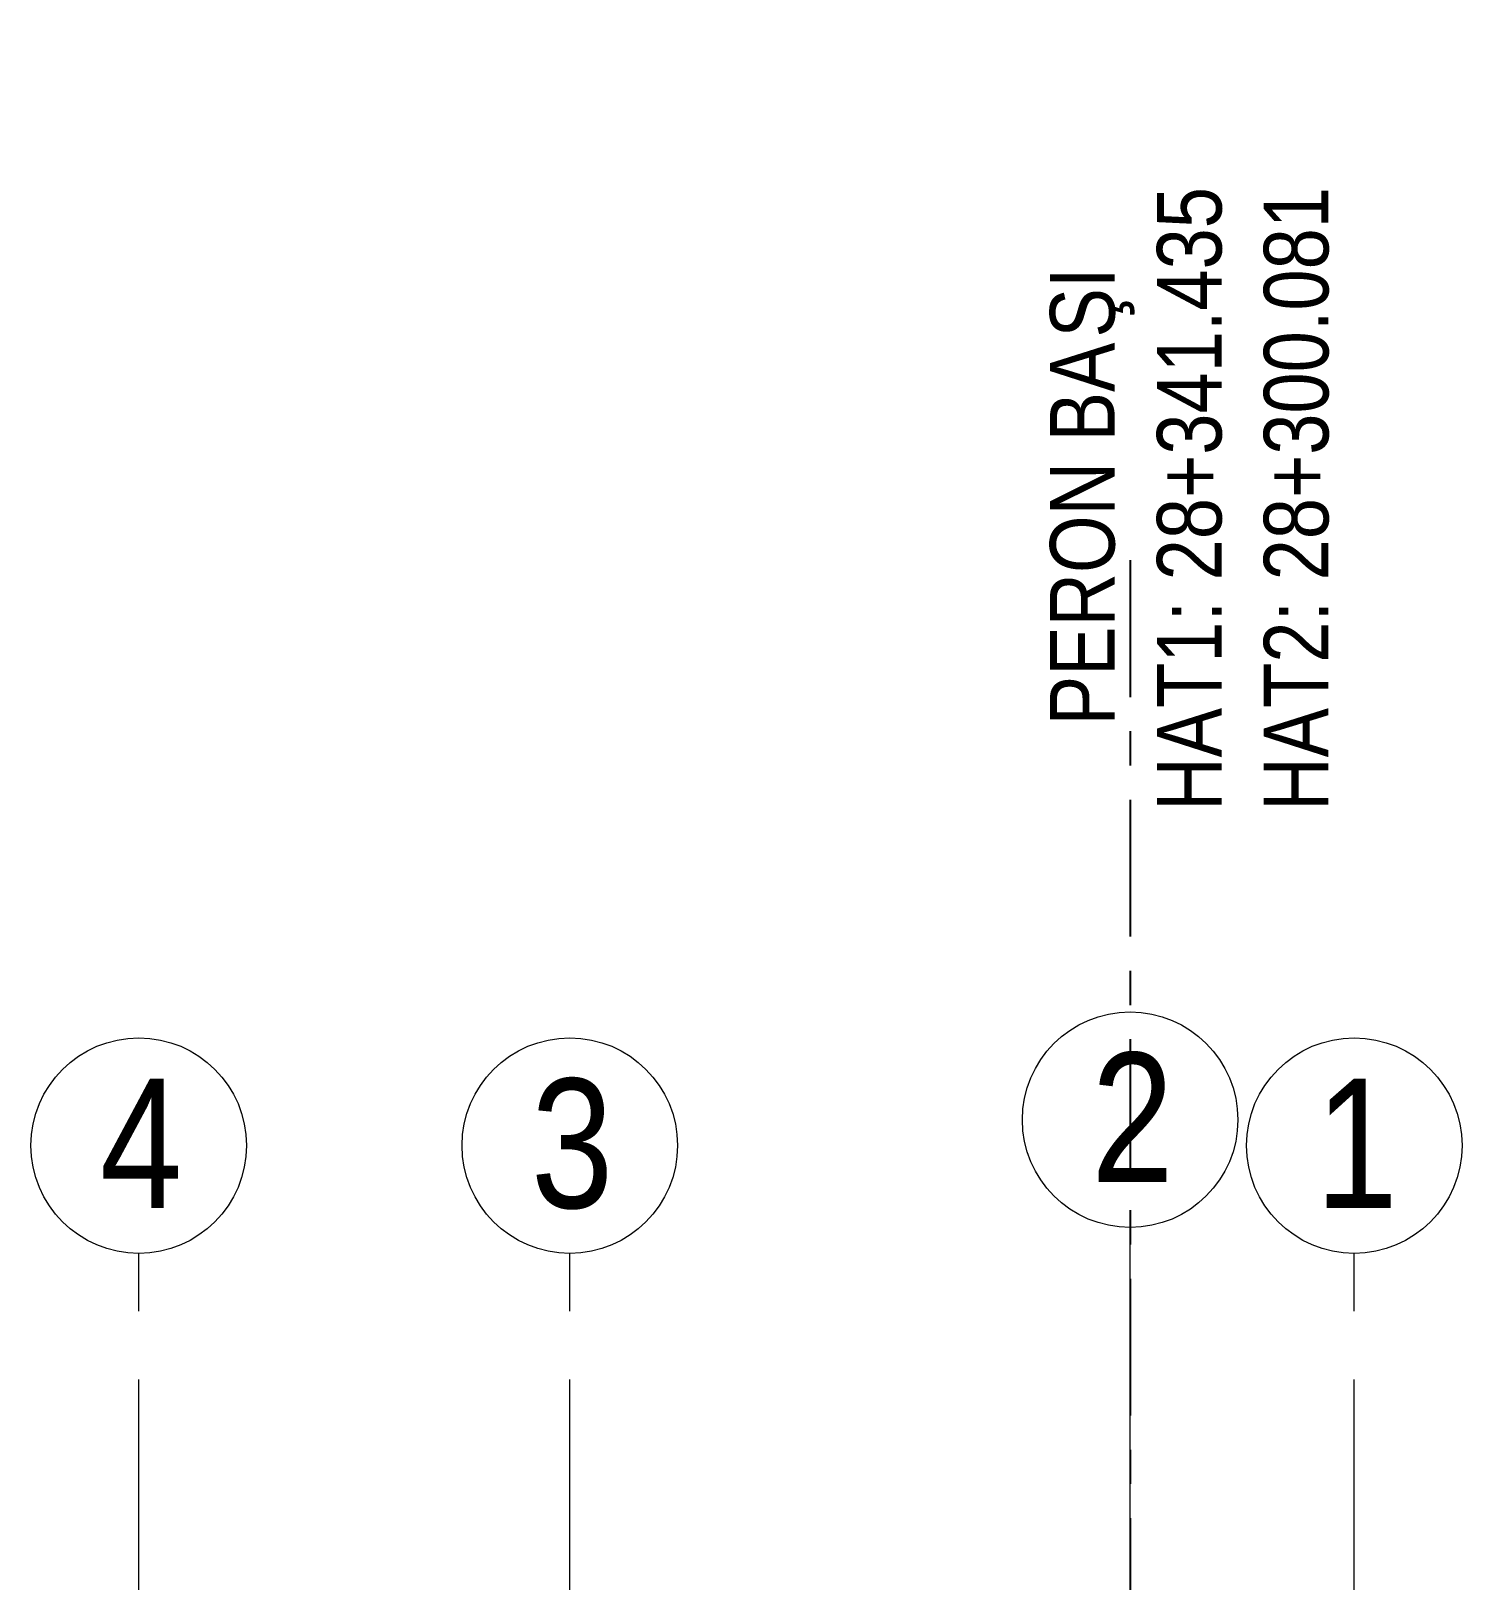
# Model space of a CAD drawing. Header units: metres. Extents: x -201 to 705, y -63 to 42.
# Drawn here: x -25.5 to 7.7, y 6.07 to 42.01 of the extents above; entities that cross this region are included whole.
import ezdxf

# ---------------------------------------------------------------- set-up
doc = ezdxf.new("R2010")
doc.units = ezdxf.units.M
doc.linetypes.add('Grid Line', pattern=[11.1125, 6.35, -1.5875, 1.5875, -1.5875])
doc.linetypes.add('Grid Line 1_4_', pattern=[5.55625, 3.175, -0.79375, 0.79375, -0.79375])
doc.layers.add('A_GRID', color=7, linetype='Continuous', lineweight=9)
doc.layers.add('A_GRID_BALOON', color=7, linetype='Continuous', lineweight=9)
doc.styles.add('Arial Narrow', font='ARIALN.TTF', dxfattribs={"height": 1.5})
doc.styles.add('Arial Narrow_1', font='ARIALN.TTF', dxfattribs={"height": 3})

# ---------------------------------------------------------------- blocks, each defined once
blk = doc.blocks.new('Grid - Aks Sembolü-236857-_1_13_4_13_ PERON KATI _FFL__ANAHTAR PLAN')
at = {"layer": 'A_GRID_BALOON', "color": 253, "true_color": 0xaaaaaa}
blk.add_circle((0, 0), 0.005, dxfattribs=at)

msp = doc.modelspace()

# ---------------------------------------------------------------- linework, layer by layer
at = {"layer": 'A_GRID', "color": 253, "linetype": 'Grid Line', "true_color": 0xaaaaaa}
for p, q in [((0, -28.963), (0, 14.252)), ((-23, -28.963), (-23, 13.652)), ((-13, -28.963), (-13, 13.652)), ((5.2, -28.963), (5.2, 13.652))]:
    msp.add_line(p, q, dxfattribs=at)

# ---------------------------------------------------------------- block references
at = {"layer": 'A_GRID_BALOON', "color": 253, "true_color": 0xaaaaaa, "xscale": 499.9999999999995, "yscale": 499.9999999999995, "zscale": 499.9999999999995}
for p in [(0, 16.752), (-23, 16.152), (-13, 16.152), (5.2, 16.152)]:
    msp.add_blockref('Grid - Aks Sembolü-236857-_1_13_4_13_ PERON KATI _FFL__ANAHTAR PLAN', p, dxfattribs=at)

# ---------------------------------------------------------------- texts
at = {"layer": 'A_GRID_BALOON', "color": 253, "true_color": 0xaaaaaa, "char_height": 1.5, "attachment_point": 1, "rotation": 90, "style": 'Arial Narrow', "bg_fill": 3, "box_fill_scale": 1.25, "bg_fill_color": 256, "bg_fill_true_color": 13158600, "bg_fill_transparency": 0}
for s, insert, width in [('HAT2: 28+300.081', (3.102, 23.919), 17.71729), ('PERON BA', (-1.859, 25.904), 10.90295)]:
    msp.add_mtext(s, dxfattribs=dict(at, insert=insert, width=width))
at = {"layer": 'A_GRID_BALOON', "color": 253, "true_color": 0xaaaaaa, "char_height": 3, "width": 2.32489, "attachment_point": 1, "style": 'Arial Narrow_1'}
for s, insert in [('\\fArial Narrow|b0|i0|c162|p34|;2', (-0.9, 18.305)), ('\\fArial Narrow|b0|i0|c162|p34|;4', (-23.9, 17.705)), ('\\fArial Narrow|b0|i0|c162|p34|;3', (-13.9, 17.705)), ('\\fArial Narrow|b0|i0|c162|p34|;1', (4.3, 17.705))]:
    msp.add_mtext(s, dxfattribs=dict(at, insert=insert))

# ---------------------------------------------------------------- next in the draw order: linework, layer by layer
at = {"layer": 'A_GRID', "color": 21, "linetype": 'Grid Line 1_4_', "lineweight": 25, "true_color": 0xffaaaa}
msp.add_line((0, 29.732), (0, -41.086), dxfattribs=at)

# ---------------------------------------------------------------- next in the draw order: texts
at = {"layer": 'A_GRID_BALOON', "color": 253, "true_color": 0xaaaaaa, "insert": (-1.859, 34.9), "char_height": 1.5, "width": 2.00422, "attachment_point": 1, "rotation": 90, "style": 'Arial Narrow', "bg_fill": 3, "box_fill_scale": 1.25, "bg_fill_color": 256, "bg_fill_true_color": 13158600, "bg_fill_transparency": 0}
msp.add_mtext('ŞI', dxfattribs=at)

# ---------------------------------------------------------------- next in the draw order: texts
at = {"layer": 'A_GRID_BALOON', "color": 253, "true_color": 0xaaaaaa, "insert": (0.622, 23.919), "char_height": 1.5, "width": 17.71729, "attachment_point": 1, "rotation": 90, "style": 'Arial Narrow', "bg_fill": 3, "box_fill_scale": 1.25, "bg_fill_color": 256, "bg_fill_true_color": 13158600, "bg_fill_transparency": 0}
msp.add_mtext('HAT1: 28+341.435', dxfattribs=at)

doc.saveas('drawing.dxf')
